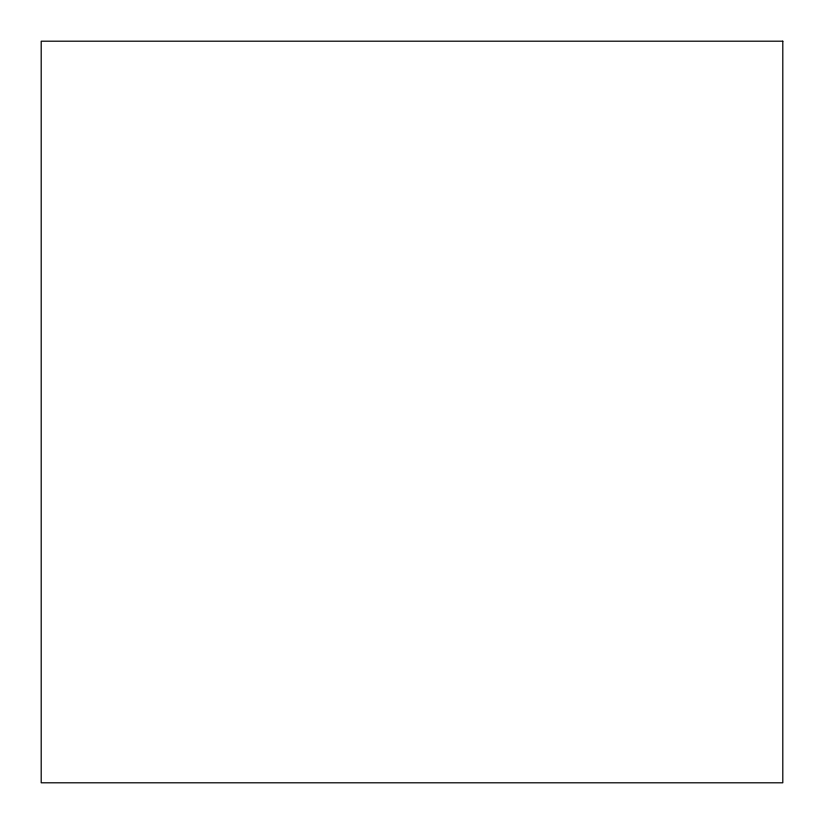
<?xml version="1.0" encoding="UTF-8"?>
<svg xmlns="http://www.w3.org/2000/svg" width="824" height="824" viewBox="0 0 824 824"><rect width="100%" height="100%" fill="white"/><g stroke="black" fill="none" stroke-linecap="round" stroke-linejoin="round"><path stroke-width="1.24" d="M782.8 41.2L41.2 41.2L41.2 782.8L782.8 782.8L782.8 41.2"/></g></svg>
